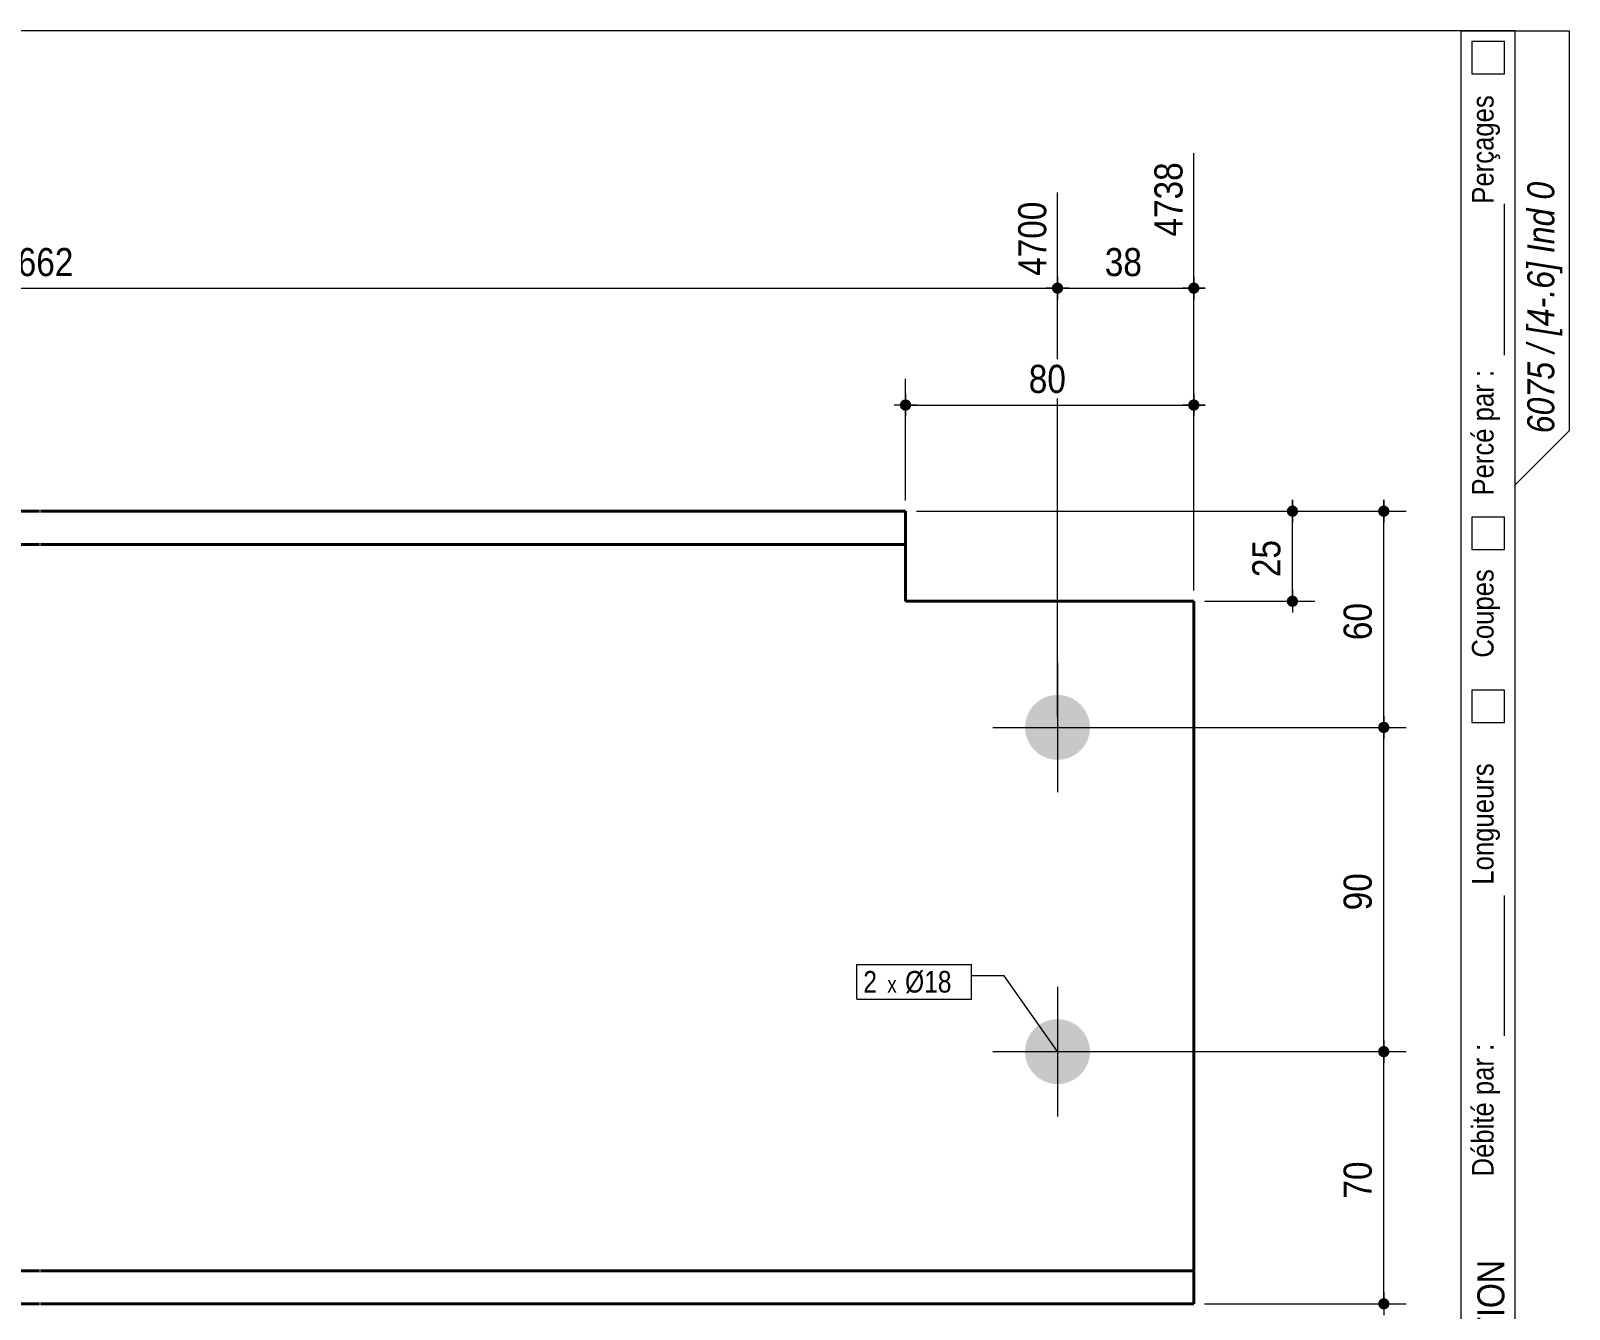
# Model space of a CAD drawing. Header units: millimetres. Extents: x 2 to 287, y 5 to 195.
# Drawn here: x 144.7 to 287, y 76.7 to 195 of the extents above; entities that cross this region are included whole.
import ezdxf

# ---------------------------------------------------------------- set-up
doc = ezdxf.new("R2010")
doc.units = ezdxf.units.MM
for name, color, linetype, lineweight in [('Autre type objet', 1, 'Continuous', 0), ('Boulon', 7, 'Continuous', 0), ('Cotation', 7, 'Continuous', 0), ('Désignation boulon', 3, 'Continuous', 0), ('Feuille dessin', 5, 'Continuous', 0), ('Piece', 2, 'Continuous', 0)]:
    doc.layers.add(name, color=color, linetype=linetype, lineweight=lineweight)
doc.styles.add('ARIAL', font='ARIAL.TTF')
doc.styles.add('ARIAL_ITALIC', font='ARIALI.TTF')
doc.styles.add('COMIC_SANS_MS', font='COMIC.TTF')

# ---------------------------------------------------------------- blocks, each defined once
blk = doc.blocks.new('*A1')
at = {"layer": 'Boulon'}
for points in [[(236.67, 130.62), (236.67, 130.7), (236.68, 130.77), (236.68, 130.84), (236.69, 130.92), (236.7, 130.99), (236.71, 131.06), (236.73, 131.13), (236.74, 131.21), (236.76, 131.28), (236.78, 131.35), (236.8, 131.42), (236.82, 131.49), (236.85, 131.56), (236.87, 131.63), (236.9, 131.7), (236.93, 131.76), (236.96, 131.83), (236.99, 131.9), (237.02, 131.96), (237.06, 132.03), (237.1, 132.09), (237.14, 132.15), (237.18, 132.22), (237.22, 132.28), (237.26, 132.34), (237.31, 132.39), (237.35, 132.45), (237.4, 132.51), (237.45, 132.56), (237.5, 132.62), (237.55, 132.67), (237.6, 132.72), (237.66, 132.77), (237.71, 132.82), (237.77, 132.87), (237.82, 132.91), (237.88, 132.96), (237.94, 133), (238, 133.04), (238.07, 133.08), (238.13, 133.12), (238.19, 133.16), (238.26, 133.19), (238.32, 133.23), (238.39, 133.26), (238.45, 133.29), (238.52, 133.32), (238.59, 133.35), (238.66, 133.37), (238.73, 133.4), (238.8, 133.42), (238.87, 133.44), (238.94, 133.46), (239.01, 133.48), (239.09, 133.49), (239.16, 133.5), (239.23, 133.52), (239.3, 133.53), (239.38, 133.53), (239.45, 133.54), (239.52, 133.55), (239.6, 133.55), (239.67, 133.55), (239.74, 133.55), (239.82, 133.55), (239.89, 133.54), (239.96, 133.53), (240.04, 133.53), (240.11, 133.52), (240.18, 133.5), (240.26, 133.49), (240.33, 133.48), (240.4, 133.46), (240.47, 133.44), (240.54, 133.42), (240.61, 133.4), (240.68, 133.37), (240.75, 133.35), (240.82, 133.32), (240.89, 133.29), (240.95, 133.26), (241.02, 133.23), (241.08, 133.19), (241.15, 133.16), (241.21, 133.12), (241.28, 133.08), (241.34, 133.04), (241.4, 133), (241.46, 132.96), (241.52, 132.91), (241.57, 132.87), (241.63, 132.82), (241.68, 132.77), (241.74, 132.72), (241.79, 132.67), (241.84, 132.62), (241.89, 132.56), (241.94, 132.51), (241.99, 132.45), (242.04, 132.39), (242.08, 132.34), (242.12, 132.28), (242.16, 132.22), (242.2, 132.15), (242.24, 132.09), (242.28, 132.03), (242.32, 131.96), (242.35, 131.9), (242.38, 131.83), (242.41, 131.76), (242.44, 131.7), (242.47, 131.63), (242.49, 131.56), (242.52, 131.49), (242.54, 131.42), (242.56, 131.35), (242.58, 131.28), (242.6, 131.21), (242.61, 131.13), (242.63, 131.06), (242.64, 130.99), (242.65, 130.92), (242.66, 130.84), (242.66, 130.77), (242.67, 130.7), (242.67, 130.62), (242.67, 130.55), (242.67, 130.48), (242.67, 130.4), (242.66, 130.33), (242.66, 130.26), (242.65, 130.18), (242.64, 130.11), (242.63, 130.04), (242.61, 129.96), (242.6, 129.89), (242.58, 129.82), (242.56, 129.75), (242.54, 129.68), (242.52, 129.61), (242.49, 129.54), (242.47, 129.47), (242.44, 129.4), (242.41, 129.33), (242.38, 129.27), (242.35, 129.2), (242.32, 129.13), (242.28, 129.07), (242.24, 129.01), (242.2, 128.94), (242.16, 128.88), (242.12, 128.82), (242.08, 128.76), (242.04, 128.7), (241.99, 128.65), (241.94, 128.59), (241.89, 128.53), (241.84, 128.48), (241.79, 128.43), (241.74, 128.38), (241.68, 128.33), (241.63, 128.28), (241.57, 128.23), (241.52, 128.18), (241.46, 128.14), (241.4, 128.1), (241.34, 128.05), (241.28, 128.01), (241.21, 127.98), (241.15, 127.94), (241.08, 127.9), (241.02, 127.87), (240.95, 127.84), (240.89, 127.81), (240.82, 127.78), (240.75, 127.75), (240.68, 127.72), (240.61, 127.7), (240.54, 127.68), (240.47, 127.66), (240.4, 127.64), (240.33, 127.62), (240.26, 127.61), (240.18, 127.59), (240.11, 127.58), (240.04, 127.57), (239.96, 127.56), (239.89, 127.56), (239.82, 127.55), (239.74, 127.55), (239.67, 127.55), (239.6, 127.55), (239.52, 127.55), (239.45, 127.56), (239.38, 127.56), (239.3, 127.57), (239.23, 127.58), (239.16, 127.59), (239.09, 127.61), (239.01, 127.62), (238.94, 127.64), (238.87, 127.66), (238.8, 127.68), (238.73, 127.7), (238.66, 127.72), (238.59, 127.75), (238.52, 127.78), (238.45, 127.81), (238.39, 127.84), (238.32, 127.87), (238.26, 127.9), (238.19, 127.94), (238.13, 127.98), (238.07, 128.01), (238, 128.05), (237.94, 128.1), (237.88, 128.14), (237.82, 128.18), (237.77, 128.23), (237.71, 128.28), (237.66, 128.33), (237.6, 128.38), (237.55, 128.43), (237.5, 128.48), (237.45, 128.53), (237.4, 128.59), (237.35, 128.65), (237.31, 128.7), (237.26, 128.76), (237.22, 128.82), (237.18, 128.88), (237.14, 128.94), (237.1, 129.01), (237.06, 129.07), (237.02, 129.13), (236.99, 129.2), (236.96, 129.27), (236.93, 129.33), (236.9, 129.4), (236.87, 129.47), (236.85, 129.54), (236.82, 129.61), (236.8, 129.68), (236.78, 129.75), (236.76, 129.82), (236.74, 129.89), (236.73, 129.96), (236.71, 130.04), (236.7, 130.11), (236.69, 130.18), (236.68, 130.26), (236.68, 130.33), (236.67, 130.4), (236.67, 130.48), (236.67, 130.55)], [(236.67, 100.62), (236.67, 100.7), (236.68, 100.77), (236.68, 100.84), (236.69, 100.92), (236.7, 100.99), (236.71, 101.06), (236.73, 101.13), (236.74, 101.21), (236.76, 101.28), (236.78, 101.35), (236.8, 101.42), (236.82, 101.49), (236.85, 101.56), (236.87, 101.63), (236.9, 101.7), (236.93, 101.76), (236.96, 101.83), (236.99, 101.9), (237.02, 101.96), (237.06, 102.03), (237.1, 102.09), (237.14, 102.15), (237.18, 102.22), (237.22, 102.28), (237.26, 102.34), (237.31, 102.39), (237.35, 102.45), (237.4, 102.51), (237.45, 102.56), (237.5, 102.62), (237.55, 102.67), (237.6, 102.72), (237.66, 102.77), (237.71, 102.82), (237.77, 102.87), (237.82, 102.91), (237.88, 102.96), (237.94, 103), (238, 103.04), (238.07, 103.08), (238.13, 103.12), (238.19, 103.16), (238.26, 103.19), (238.32, 103.23), (238.39, 103.26), (238.45, 103.29), (238.52, 103.32), (238.59, 103.35), (238.66, 103.37), (238.73, 103.4), (238.8, 103.42), (238.87, 103.44), (238.94, 103.46), (239.01, 103.48), (239.09, 103.49), (239.16, 103.5), (239.23, 103.52), (239.3, 103.53), (239.38, 103.53), (239.45, 103.54), (239.52, 103.55), (239.6, 103.55), (239.67, 103.55), (239.74, 103.55), (239.82, 103.55), (239.89, 103.54), (239.96, 103.53), (240.04, 103.53), (240.11, 103.52), (240.18, 103.5), (240.26, 103.49), (240.33, 103.48), (240.4, 103.46), (240.47, 103.44), (240.54, 103.42), (240.61, 103.4), (240.68, 103.37), (240.75, 103.35), (240.82, 103.32), (240.89, 103.29), (240.95, 103.26), (241.02, 103.23), (241.08, 103.19), (241.15, 103.16), (241.21, 103.12), (241.28, 103.08), (241.34, 103.04), (241.4, 103), (241.46, 102.96), (241.52, 102.91), (241.57, 102.87), (241.63, 102.82), (241.68, 102.77), (241.74, 102.72), (241.79, 102.67), (241.84, 102.62), (241.89, 102.56), (241.94, 102.51), (241.99, 102.45), (242.04, 102.39), (242.08, 102.34), (242.12, 102.28), (242.16, 102.22), (242.2, 102.15), (242.24, 102.09), (242.28, 102.03), (242.32, 101.96), (242.35, 101.9), (242.38, 101.83), (242.41, 101.76), (242.44, 101.7), (242.47, 101.63), (242.49, 101.56), (242.52, 101.49), (242.54, 101.42), (242.56, 101.35), (242.58, 101.28), (242.6, 101.21), (242.61, 101.13), (242.63, 101.06), (242.64, 100.99), (242.65, 100.92), (242.66, 100.84), (242.66, 100.77), (242.67, 100.7), (242.67, 100.62), (242.67, 100.55), (242.67, 100.48), (242.67, 100.4), (242.66, 100.33), (242.66, 100.26), (242.65, 100.18), (242.64, 100.11), (242.63, 100.04), (242.61, 99.96), (242.6, 99.89), (242.58, 99.82), (242.56, 99.75), (242.54, 99.68), (242.52, 99.61), (242.49, 99.54), (242.47, 99.47), (242.44, 99.4), (242.41, 99.33), (242.38, 99.27), (242.35, 99.2), (242.32, 99.13), (242.28, 99.07), (242.24, 99.01), (242.2, 98.94), (242.16, 98.88), (242.12, 98.82), (242.08, 98.76), (242.04, 98.7), (241.99, 98.65), (241.94, 98.59), (241.89, 98.53), (241.84, 98.48), (241.79, 98.43), (241.74, 98.38), (241.68, 98.33), (241.63, 98.28), (241.57, 98.23), (241.52, 98.18), (241.46, 98.14), (241.4, 98.1), (241.34, 98.05), (241.28, 98.01), (241.21, 97.98), (241.15, 97.94), (241.08, 97.9), (241.02, 97.87), (240.95, 97.84), (240.89, 97.81), (240.82, 97.78), (240.75, 97.75), (240.68, 97.72), (240.61, 97.7), (240.54, 97.68), (240.47, 97.66), (240.4, 97.64), (240.33, 97.62), (240.26, 97.61), (240.18, 97.59), (240.11, 97.58), (240.04, 97.57), (239.96, 97.56), (239.89, 97.56), (239.82, 97.55), (239.74, 97.55), (239.67, 97.55), (239.6, 97.55), (239.52, 97.55), (239.45, 97.56), (239.38, 97.56), (239.3, 97.57), (239.23, 97.58), (239.16, 97.59), (239.09, 97.61), (239.01, 97.62), (238.94, 97.64), (238.87, 97.66), (238.8, 97.68), (238.73, 97.7), (238.66, 97.72), (238.59, 97.75), (238.52, 97.78), (238.45, 97.81), (238.39, 97.84), (238.32, 97.87), (238.26, 97.9), (238.19, 97.94), (238.13, 97.98), (238.07, 98.01), (238, 98.05), (237.94, 98.1), (237.88, 98.14), (237.82, 98.18), (237.77, 98.23), (237.71, 98.28), (237.66, 98.33), (237.6, 98.38), (237.55, 98.43), (237.5, 98.48), (237.45, 98.53), (237.4, 98.59), (237.35, 98.65), (237.31, 98.7), (237.26, 98.76), (237.22, 98.82), (237.18, 98.88), (237.14, 98.94), (237.1, 99.01), (237.06, 99.07), (237.02, 99.13), (236.99, 99.2), (236.96, 99.27), (236.93, 99.33), (236.9, 99.4), (236.87, 99.47), (236.85, 99.54), (236.82, 99.61), (236.8, 99.68), (236.78, 99.75), (236.76, 99.82), (236.74, 99.89), (236.73, 99.96), (236.71, 100.04), (236.7, 100.11), (236.69, 100.18), (236.68, 100.26), (236.68, 100.33), (236.67, 100.4), (236.67, 100.48), (236.67, 100.55)]]:
    blk.add_hatch(color=256, dxfattribs=at).paths.add_polyline_path(points, flags=17)
at = {"layer": 'Boulon', "linetype": 'Continuous', "lineweight": 0}
for p, q in [((239.67, 136.55), (239.67, 124.55)), ((233.67, 130.55), (245.67, 130.55)), ((239.67, 106.55), (239.67, 94.55)), ((233.67, 100.55), (245.67, 100.55))]:
    blk.add_line(p, q, dxfattribs=at)
blk = doc.blocks.new('*A3')
at = {"layer": 'Piece', "color": 2, "linetype": 'Continuous', "lineweight": 40}
for p, q in [((145.507053, 150.549129), (65.507053, 150.549129)), ((225.607053, 150.549129), (145.607053, 150.549129)), ((225.607053, 142.215796), (225.607053, 150.549129)), ((145.507053, 147.482463), (65.507053, 147.482463)), ((225.607053, 147.482463), (145.607053, 147.482463)), ((252.273719, 142.215796), (225.607053, 142.215796)), ((252.273719, 77.215796), (252.273719, 142.215796)), ((145.507053, 80.282462), (38.850578, 80.282462)), ((252.273719, 80.282462), (145.607053, 80.282462)), ((38.850578, 77.215796), (145.507053, 77.215796)), ((145.607053, 77.215796), (252.273719, 77.215796))]:
    blk.add_line(p, q, dxfattribs=at)
blk = doc.blocks.new('*A4')
at = {"layer": 'Feuille dessin', "linetype": 'Continuous', "lineweight": 0}
for p, q in [((282, 195), (5, 195)), ((282, 5), (282, 195))]:
    blk.add_line(p, q, dxfattribs=at)
blk = doc.blocks.new('*A5')
at = {"layer": 'Autre type objet', "linetype": 'Continuous', "lineweight": 0}
for p, q in [((277, 42), (277, 195)), ((277, 195), (287, 195)), ((282, 42), (282, 195)), ((287, 195), (287, 158)), ((278, 194), (278, 191)), ((281, 194), (278, 194)), ((281, 191), (281, 194)), ((278, 191), (281, 191)), ((281, 165), (281, 179)), ((287, 158), (282, 153)), ((278, 150), (278, 147)), ((281, 150), (278, 150)), ((281, 147), (281, 150)), ((278, 147), (281, 147)), ((278, 134), (278, 131)), ((281, 134), (278, 134)), ((281, 131), (281, 134)), ((278, 131), (281, 131)), ((281, 102), (281, 115)), ((277, 42), (282, 42))]:
    blk.add_line(p, q, dxfattribs=at)
at = {"layer": 'Autre type objet', "width": 0.85}
for s, height, style, p in [('Perçages', 2, 'ARIAL', (280, 179)), ('6075 / [4-.6] Ind 0', 2.5, 'ARIAL_ITALIC', (285.619109, 157.760245)), ('Percé par :', 2, 'ARIAL', (280, 152)), ('Coupes', 2, 'ARIAL', (280, 137)), ('Longueurs', 2, 'ARIAL', (280, 116)), ('Débité par :', 2, 'ARIAL', (280, 89)), ('CONTROLE FABRICATION', 2.5, 'ARIAL', (281, 44))]:
    blk.add_text(s, height=height, rotation=90, dxfattribs=dict(at, style=style)).set_placement(p)
blk = doc.blocks.new('*A10')
at = {"layer": 'Cotation'}
for points in [[(261.38, 150.03), (261.35, 150.03), (261.32, 150.03), (261.3, 150.04), (261.27, 150.04), (261.25, 150.05), (261.23, 150.06), (261.2, 150.07), (261.18, 150.08), (261.16, 150.09), (261.13, 150.1), (261.11, 150.12), (261.09, 150.13), (261.07, 150.15), (261.05, 150.16), (261.03, 150.18), (261.02, 150.2), (261, 150.22), (260.98, 150.24), (260.97, 150.26), (260.95, 150.28), (260.94, 150.3), (260.93, 150.33), (260.92, 150.35), (260.91, 150.37), (260.9, 150.4), (260.9, 150.42), (260.89, 150.45), (260.89, 150.47), (260.88, 150.5), (260.88, 150.52), (260.88, 150.55), (260.88, 150.57), (260.88, 150.6), (260.89, 150.63), (260.89, 150.65), (260.9, 150.68), (260.9, 150.7), (260.91, 150.72), (260.92, 150.75), (260.93, 150.77), (260.94, 150.79), (260.95, 150.82), (260.97, 150.84), (260.98, 150.86), (261, 150.88), (261.02, 150.9), (261.03, 150.92), (261.05, 150.93), (261.07, 150.95), (261.09, 150.97), (261.11, 150.98), (261.13, 151), (261.16, 151.01), (261.18, 151.02), (261.2, 151.03), (261.23, 151.04), (261.25, 151.05), (261.27, 151.05), (261.3, 151.06), (261.32, 151.06), (261.35, 151.07), (261.38, 151.07), (261.4, 151.07), (261.43, 151.07), (261.45, 151.07), (261.48, 151.06), (261.5, 151.06), (261.53, 151.05), (261.55, 151.05), (261.58, 151.04), (261.6, 151.03), (261.62, 151.02), (261.65, 151.01), (261.67, 151), (261.69, 150.98), (261.71, 150.97), (261.73, 150.95), (261.75, 150.93), (261.77, 150.92), (261.79, 150.9), (261.8, 150.88), (261.82, 150.86), (261.83, 150.84), (261.85, 150.82), (261.86, 150.79), (261.87, 150.77), (261.88, 150.75), (261.89, 150.72), (261.9, 150.7), (261.91, 150.68), (261.91, 150.65), (261.92, 150.63), (261.92, 150.6), (261.92, 150.57), (261.92, 150.55), (261.92, 150.52), (261.92, 150.5), (261.92, 150.47), (261.91, 150.45), (261.91, 150.42), (261.9, 150.4), (261.89, 150.37), (261.88, 150.35), (261.87, 150.33), (261.86, 150.3), (261.85, 150.28), (261.83, 150.26), (261.82, 150.24), (261.8, 150.22), (261.79, 150.2), (261.77, 150.18), (261.75, 150.16), (261.73, 150.15), (261.71, 150.13), (261.69, 150.12), (261.67, 150.1), (261.65, 150.09), (261.62, 150.08), (261.6, 150.07), (261.58, 150.06), (261.55, 150.05), (261.53, 150.04), (261.5, 150.04), (261.48, 150.03), (261.45, 150.03), (261.43, 150.03), (261.4, 150.03)], [(261.38, 141.7), (261.35, 141.7), (261.32, 141.7), (261.3, 141.71), (261.27, 141.71), (261.25, 141.72), (261.23, 141.73), (261.2, 141.74), (261.18, 141.75), (261.16, 141.76), (261.13, 141.77), (261.11, 141.78), (261.09, 141.8), (261.07, 141.81), (261.05, 141.83), (261.03, 141.85), (261.02, 141.87), (261, 141.89), (260.98, 141.91), (260.97, 141.93), (260.95, 141.95), (260.94, 141.97), (260.93, 141.99), (260.92, 142.02), (260.91, 142.04), (260.9, 142.06), (260.9, 142.09), (260.89, 142.11), (260.89, 142.14), (260.88, 142.16), (260.88, 142.19), (260.88, 142.22), (260.88, 142.24), (260.88, 142.27), (260.89, 142.29), (260.89, 142.32), (260.9, 142.34), (260.9, 142.37), (260.91, 142.39), (260.92, 142.41), (260.93, 142.44), (260.94, 142.46), (260.95, 142.48), (260.97, 142.5), (260.98, 142.53), (261, 142.55), (261.02, 142.57), (261.03, 142.58), (261.05, 142.6), (261.07, 142.62), (261.09, 142.63), (261.11, 142.65), (261.13, 142.66), (261.16, 142.67), (261.18, 142.69), (261.2, 142.7), (261.23, 142.71), (261.25, 142.71), (261.27, 142.72), (261.3, 142.73), (261.32, 142.73), (261.35, 142.73), (261.38, 142.74), (261.4, 142.74), (261.43, 142.74), (261.45, 142.73), (261.48, 142.73), (261.5, 142.73), (261.53, 142.72), (261.55, 142.71), (261.58, 142.71), (261.6, 142.7), (261.62, 142.69), (261.65, 142.67), (261.67, 142.66), (261.69, 142.65), (261.71, 142.63), (261.73, 142.62), (261.75, 142.6), (261.77, 142.58), (261.79, 142.57), (261.8, 142.55), (261.82, 142.53), (261.83, 142.5), (261.85, 142.48), (261.86, 142.46), (261.87, 142.44), (261.88, 142.41), (261.89, 142.39), (261.9, 142.37), (261.91, 142.34), (261.91, 142.32), (261.92, 142.29), (261.92, 142.27), (261.92, 142.24), (261.92, 142.22), (261.92, 142.19), (261.92, 142.16), (261.92, 142.14), (261.91, 142.11), (261.91, 142.09), (261.9, 142.06), (261.89, 142.04), (261.88, 142.02), (261.87, 141.99), (261.86, 141.97), (261.85, 141.95), (261.83, 141.93), (261.82, 141.91), (261.8, 141.89), (261.79, 141.87), (261.77, 141.85), (261.75, 141.83), (261.73, 141.81), (261.71, 141.8), (261.69, 141.78), (261.67, 141.77), (261.65, 141.76), (261.62, 141.75), (261.6, 141.74), (261.58, 141.73), (261.55, 141.72), (261.53, 141.71), (261.5, 141.71), (261.48, 141.7), (261.45, 141.7), (261.43, 141.7), (261.4, 141.7)]]:
    blk.add_hatch(color=256, dxfattribs=at).paths.add_polyline_path(points, flags=17)
at = {"layer": 'Cotation', "linetype": 'Continuous', "lineweight": 0}
for p, q in [((261.4, 151.59), (261.4, 149.51)), ((261.4, 150.55), (261.4, 151.59)), ((226.61, 150.55), (263.48, 150.55)), ((260.36, 150.55), (262.44, 150.55)), ((261.4, 142.22), (261.4, 150.55)), ((261.4, 143.26), (261.4, 141.18)), ((253.27, 142.22), (263.48, 142.22)), ((260.36, 142.22), (262.44, 142.22)), ((261.4, 142.22), (261.4, 141.18))]:
    blk.add_line(p, q, dxfattribs=at)
at = {"layer": 'Cotation'}
for p in [(261.4, 150.55), (261.4, 142.22)]:
    blk.add_point(p, dxfattribs=at)
at = {"layer": 'Cotation', "style": 'ARIAL', "width": 0.85}
blk.add_text('25', height=2.6, rotation=90.0002, dxfattribs=at).set_placement((260.28, 144.45))
blk = doc.blocks.new('*A14')
at = {"layer": 'Cotation'}
for points in [[(269.82, 100.03), (269.79, 100.03), (269.77, 100.03), (269.74, 100.04), (269.72, 100.04), (269.69, 100.05), (269.67, 100.06), (269.65, 100.07), (269.62, 100.08), (269.6, 100.09), (269.58, 100.1), (269.56, 100.12), (269.54, 100.13), (269.52, 100.15), (269.5, 100.16), (269.48, 100.18), (269.46, 100.2), (269.44, 100.22), (269.43, 100.24), (269.41, 100.26), (269.4, 100.28), (269.39, 100.3), (269.38, 100.33), (269.37, 100.35), (269.36, 100.37), (269.35, 100.4), (269.34, 100.42), (269.34, 100.45), (269.33, 100.47), (269.33, 100.5), (269.33, 100.52), (269.33, 100.55), (269.33, 100.57), (269.33, 100.6), (269.33, 100.63), (269.34, 100.65), (269.34, 100.68), (269.35, 100.7), (269.36, 100.72), (269.37, 100.75), (269.38, 100.77), (269.39, 100.79), (269.4, 100.82), (269.41, 100.84), (269.43, 100.86), (269.44, 100.88), (269.46, 100.9), (269.48, 100.92), (269.5, 100.93), (269.52, 100.95), (269.54, 100.97), (269.56, 100.98), (269.58, 101), (269.6, 101.01), (269.62, 101.02), (269.65, 101.03), (269.67, 101.04), (269.69, 101.05), (269.72, 101.05), (269.74, 101.06), (269.77, 101.06), (269.79, 101.07), (269.82, 101.07), (269.85, 101.07), (269.87, 101.07), (269.9, 101.07), (269.92, 101.06), (269.95, 101.06), (269.97, 101.05), (270, 101.05), (270.02, 101.04), (270.04, 101.03), (270.07, 101.02), (270.09, 101.01), (270.11, 101), (270.13, 100.98), (270.16, 100.97), (270.18, 100.95), (270.19, 100.93), (270.21, 100.92), (270.23, 100.9), (270.25, 100.88), (270.26, 100.86), (270.28, 100.84), (270.29, 100.82), (270.3, 100.79), (270.32, 100.77), (270.33, 100.75), (270.34, 100.72), (270.34, 100.7), (270.35, 100.68), (270.36, 100.65), (270.36, 100.63), (270.36, 100.6), (270.37, 100.57), (270.37, 100.55), (270.37, 100.52), (270.36, 100.5), (270.36, 100.47), (270.36, 100.45), (270.35, 100.42), (270.34, 100.4), (270.34, 100.37), (270.33, 100.35), (270.32, 100.33), (270.3, 100.3), (270.29, 100.28), (270.28, 100.26), (270.26, 100.24), (270.25, 100.22), (270.23, 100.2), (270.21, 100.18), (270.19, 100.16), (270.18, 100.15), (270.16, 100.13), (270.13, 100.12), (270.11, 100.1), (270.09, 100.09), (270.07, 100.08), (270.04, 100.07), (270.02, 100.06), (270, 100.05), (269.97, 100.04), (269.95, 100.04), (269.92, 100.03), (269.9, 100.03), (269.87, 100.03), (269.85, 100.03)], [(269.82, 76.7), (269.79, 76.7), (269.77, 76.7), (269.74, 76.71), (269.72, 76.71), (269.69, 76.72), (269.67, 76.73), (269.65, 76.74), (269.62, 76.75), (269.6, 76.76), (269.58, 76.77), (269.56, 76.78), (269.54, 76.8), (269.52, 76.81), (269.5, 76.83), (269.48, 76.85), (269.46, 76.87), (269.44, 76.89), (269.43, 76.91), (269.41, 76.93), (269.4, 76.95), (269.39, 76.97), (269.38, 76.99), (269.37, 77.02), (269.36, 77.04), (269.35, 77.06), (269.34, 77.09), (269.34, 77.11), (269.33, 77.14), (269.33, 77.16), (269.33, 77.19), (269.33, 77.22), (269.33, 77.24), (269.33, 77.27), (269.33, 77.29), (269.34, 77.32), (269.34, 77.34), (269.35, 77.37), (269.36, 77.39), (269.37, 77.41), (269.38, 77.44), (269.39, 77.46), (269.4, 77.48), (269.41, 77.5), (269.43, 77.53), (269.44, 77.55), (269.46, 77.57), (269.48, 77.58), (269.5, 77.6), (269.52, 77.62), (269.54, 77.63), (269.56, 77.65), (269.58, 77.66), (269.6, 77.67), (269.62, 77.69), (269.65, 77.7), (269.67, 77.71), (269.69, 77.71), (269.72, 77.72), (269.74, 77.73), (269.77, 77.73), (269.79, 77.73), (269.82, 77.74), (269.85, 77.74), (269.87, 77.74), (269.9, 77.73), (269.92, 77.73), (269.95, 77.73), (269.97, 77.72), (270, 77.71), (270.02, 77.71), (270.04, 77.7), (270.07, 77.69), (270.09, 77.67), (270.11, 77.66), (270.13, 77.65), (270.16, 77.63), (270.18, 77.62), (270.19, 77.6), (270.21, 77.58), (270.23, 77.57), (270.25, 77.55), (270.26, 77.53), (270.28, 77.5), (270.29, 77.48), (270.3, 77.46), (270.32, 77.44), (270.33, 77.41), (270.34, 77.39), (270.34, 77.37), (270.35, 77.34), (270.36, 77.32), (270.36, 77.29), (270.36, 77.27), (270.37, 77.24), (270.37, 77.22), (270.37, 77.19), (270.36, 77.16), (270.36, 77.14), (270.36, 77.11), (270.35, 77.09), (270.34, 77.06), (270.34, 77.04), (270.33, 77.02), (270.32, 76.99), (270.3, 76.97), (270.29, 76.95), (270.28, 76.93), (270.26, 76.91), (270.25, 76.89), (270.23, 76.87), (270.21, 76.85), (270.19, 76.83), (270.18, 76.81), (270.16, 76.8), (270.13, 76.78), (270.11, 76.77), (270.09, 76.76), (270.07, 76.75), (270.04, 76.74), (270.02, 76.73), (270, 76.72), (269.97, 76.71), (269.95, 76.71), (269.92, 76.7), (269.9, 76.7), (269.87, 76.7), (269.85, 76.7)]]:
    blk.add_hatch(color=256, dxfattribs=at).paths.add_polyline_path(points, flags=17)
at = {"layer": 'Cotation', "linetype": 'Continuous', "lineweight": 0}
for p, q in [((269.85, 101.59), (269.85, 99.51)), ((269.85, 100.55), (269.85, 101.59)), ((240.67, 100.55), (271.93, 100.55)), ((268.81, 100.55), (270.89, 100.55)), ((269.85, 77.22), (269.85, 100.55)), ((253.27, 77.22), (271.93, 77.22)), ((268.81, 77.22), (270.89, 77.22)), ((269.85, 78.26), (269.85, 76.18)), ((269.85, 77.22), (269.85, 76.18))]:
    blk.add_line(p, q, dxfattribs=at)
at = {"layer": 'Cotation'}
for p in [(269.85, 100.55), (269.85, 77.22)]:
    blk.add_point(p, dxfattribs=at)
at = {"layer": 'Cotation', "style": 'ARIAL', "width": 0.85}
blk.add_text('70', height=2.6, rotation=90.0002, dxfattribs=at).set_placement((268.73, 86.95))
blk = doc.blocks.new('*A15')
at = {"layer": 'Cotation'}
for points in [[(269.82, 130.03), (269.79, 130.03), (269.77, 130.03), (269.74, 130.04), (269.72, 130.04), (269.69, 130.05), (269.67, 130.06), (269.65, 130.07), (269.62, 130.08), (269.6, 130.09), (269.58, 130.1), (269.56, 130.12), (269.54, 130.13), (269.52, 130.15), (269.5, 130.16), (269.48, 130.18), (269.46, 130.2), (269.44, 130.22), (269.43, 130.24), (269.41, 130.26), (269.4, 130.28), (269.39, 130.3), (269.38, 130.33), (269.37, 130.35), (269.36, 130.37), (269.35, 130.4), (269.34, 130.42), (269.34, 130.45), (269.33, 130.47), (269.33, 130.5), (269.33, 130.52), (269.33, 130.55), (269.33, 130.57), (269.33, 130.6), (269.33, 130.63), (269.34, 130.65), (269.34, 130.68), (269.35, 130.7), (269.36, 130.72), (269.37, 130.75), (269.38, 130.77), (269.39, 130.79), (269.4, 130.82), (269.41, 130.84), (269.43, 130.86), (269.44, 130.88), (269.46, 130.9), (269.48, 130.92), (269.5, 130.93), (269.52, 130.95), (269.54, 130.97), (269.56, 130.98), (269.58, 131), (269.6, 131.01), (269.62, 131.02), (269.65, 131.03), (269.67, 131.04), (269.69, 131.05), (269.72, 131.05), (269.74, 131.06), (269.77, 131.06), (269.79, 131.07), (269.82, 131.07), (269.85, 131.07), (269.87, 131.07), (269.9, 131.07), (269.92, 131.06), (269.95, 131.06), (269.97, 131.05), (270, 131.05), (270.02, 131.04), (270.04, 131.03), (270.07, 131.02), (270.09, 131.01), (270.11, 131), (270.13, 130.98), (270.16, 130.97), (270.18, 130.95), (270.19, 130.93), (270.21, 130.92), (270.23, 130.9), (270.25, 130.88), (270.26, 130.86), (270.28, 130.84), (270.29, 130.82), (270.3, 130.79), (270.32, 130.77), (270.33, 130.75), (270.34, 130.72), (270.34, 130.7), (270.35, 130.68), (270.36, 130.65), (270.36, 130.63), (270.36, 130.6), (270.37, 130.57), (270.37, 130.55), (270.37, 130.52), (270.36, 130.5), (270.36, 130.47), (270.36, 130.45), (270.35, 130.42), (270.34, 130.4), (270.34, 130.37), (270.33, 130.35), (270.32, 130.33), (270.3, 130.3), (270.29, 130.28), (270.28, 130.26), (270.26, 130.24), (270.25, 130.22), (270.23, 130.2), (270.21, 130.18), (270.19, 130.16), (270.18, 130.15), (270.16, 130.13), (270.13, 130.12), (270.11, 130.1), (270.09, 130.09), (270.07, 130.08), (270.04, 130.07), (270.02, 130.06), (270, 130.05), (269.97, 130.04), (269.95, 130.04), (269.92, 130.03), (269.9, 130.03), (269.87, 130.03), (269.85, 130.03)], [(269.82, 100.03), (269.79, 100.03), (269.77, 100.03), (269.74, 100.04), (269.72, 100.04), (269.69, 100.05), (269.67, 100.06), (269.65, 100.07), (269.62, 100.08), (269.6, 100.09), (269.58, 100.1), (269.56, 100.12), (269.54, 100.13), (269.52, 100.15), (269.5, 100.16), (269.48, 100.18), (269.46, 100.2), (269.44, 100.22), (269.43, 100.24), (269.41, 100.26), (269.4, 100.28), (269.39, 100.3), (269.38, 100.33), (269.37, 100.35), (269.36, 100.37), (269.35, 100.4), (269.34, 100.42), (269.34, 100.45), (269.33, 100.47), (269.33, 100.5), (269.33, 100.52), (269.33, 100.55), (269.33, 100.57), (269.33, 100.6), (269.33, 100.63), (269.34, 100.65), (269.34, 100.68), (269.35, 100.7), (269.36, 100.72), (269.37, 100.75), (269.38, 100.77), (269.39, 100.79), (269.4, 100.82), (269.41, 100.84), (269.43, 100.86), (269.44, 100.88), (269.46, 100.9), (269.48, 100.92), (269.5, 100.93), (269.52, 100.95), (269.54, 100.97), (269.56, 100.98), (269.58, 101), (269.6, 101.01), (269.62, 101.02), (269.65, 101.03), (269.67, 101.04), (269.69, 101.05), (269.72, 101.05), (269.74, 101.06), (269.77, 101.06), (269.79, 101.07), (269.82, 101.07), (269.85, 101.07), (269.87, 101.07), (269.9, 101.07), (269.92, 101.06), (269.95, 101.06), (269.97, 101.05), (270, 101.05), (270.02, 101.04), (270.04, 101.03), (270.07, 101.02), (270.09, 101.01), (270.11, 101), (270.13, 100.98), (270.16, 100.97), (270.18, 100.95), (270.19, 100.93), (270.21, 100.92), (270.23, 100.9), (270.25, 100.88), (270.26, 100.86), (270.28, 100.84), (270.29, 100.82), (270.3, 100.79), (270.32, 100.77), (270.33, 100.75), (270.34, 100.72), (270.34, 100.7), (270.35, 100.68), (270.36, 100.65), (270.36, 100.63), (270.36, 100.6), (270.37, 100.57), (270.37, 100.55), (270.37, 100.52), (270.36, 100.5), (270.36, 100.47), (270.36, 100.45), (270.35, 100.42), (270.34, 100.4), (270.34, 100.37), (270.33, 100.35), (270.32, 100.33), (270.3, 100.3), (270.29, 100.28), (270.28, 100.26), (270.26, 100.24), (270.25, 100.22), (270.23, 100.2), (270.21, 100.18), (270.19, 100.16), (270.18, 100.15), (270.16, 100.13), (270.13, 100.12), (270.11, 100.1), (270.09, 100.09), (270.07, 100.08), (270.04, 100.07), (270.02, 100.06), (270, 100.05), (269.97, 100.04), (269.95, 100.04), (269.92, 100.03), (269.9, 100.03), (269.87, 100.03), (269.85, 100.03)]]:
    blk.add_hatch(color=256, dxfattribs=at).paths.add_polyline_path(points, flags=17)
at = {"layer": 'Cotation', "linetype": 'Continuous', "lineweight": 0}
for p, q in [((269.85, 131.59), (269.85, 129.51)), ((269.85, 130.55), (269.85, 131.59)), ((240.67, 130.55), (271.93, 130.55)), ((268.81, 130.55), (270.89, 130.55)), ((269.85, 100.55), (269.85, 130.55)), ((269.85, 101.59), (269.85, 99.51)), ((240.67, 100.55), (271.93, 100.55)), ((268.81, 100.55), (270.89, 100.55)), ((269.85, 100.55), (269.85, 99.51))]:
    blk.add_line(p, q, dxfattribs=at)
at = {"layer": 'Cotation'}
for p in [(269.85, 130.55), (269.85, 100.55)]:
    blk.add_point(p, dxfattribs=at)
at = {"layer": 'Cotation', "style": 'ARIAL', "width": 0.85}
blk.add_text('90', height=2.6, rotation=90.0002, dxfattribs=at).set_placement((268.73, 113.62))
blk = doc.blocks.new('*A16')
at = {"layer": 'Cotation'}
for points in [[(269.82, 150.03), (269.79, 150.03), (269.77, 150.03), (269.74, 150.04), (269.72, 150.04), (269.69, 150.05), (269.67, 150.06), (269.65, 150.07), (269.62, 150.08), (269.6, 150.09), (269.58, 150.1), (269.56, 150.12), (269.54, 150.13), (269.52, 150.15), (269.5, 150.16), (269.48, 150.18), (269.46, 150.2), (269.44, 150.22), (269.43, 150.24), (269.41, 150.26), (269.4, 150.28), (269.39, 150.3), (269.38, 150.33), (269.37, 150.35), (269.36, 150.37), (269.35, 150.4), (269.34, 150.42), (269.34, 150.45), (269.33, 150.47), (269.33, 150.5), (269.33, 150.52), (269.33, 150.55), (269.33, 150.57), (269.33, 150.6), (269.33, 150.63), (269.34, 150.65), (269.34, 150.68), (269.35, 150.7), (269.36, 150.72), (269.37, 150.75), (269.38, 150.77), (269.39, 150.79), (269.4, 150.82), (269.41, 150.84), (269.43, 150.86), (269.44, 150.88), (269.46, 150.9), (269.48, 150.92), (269.5, 150.93), (269.52, 150.95), (269.54, 150.97), (269.56, 150.98), (269.58, 151), (269.6, 151.01), (269.62, 151.02), (269.65, 151.03), (269.67, 151.04), (269.69, 151.05), (269.72, 151.05), (269.74, 151.06), (269.77, 151.06), (269.79, 151.07), (269.82, 151.07), (269.85, 151.07), (269.87, 151.07), (269.9, 151.07), (269.92, 151.06), (269.95, 151.06), (269.97, 151.05), (270, 151.05), (270.02, 151.04), (270.04, 151.03), (270.07, 151.02), (270.09, 151.01), (270.11, 151), (270.13, 150.98), (270.16, 150.97), (270.18, 150.95), (270.19, 150.93), (270.21, 150.92), (270.23, 150.9), (270.25, 150.88), (270.26, 150.86), (270.28, 150.84), (270.29, 150.82), (270.3, 150.79), (270.32, 150.77), (270.33, 150.75), (270.34, 150.72), (270.34, 150.7), (270.35, 150.68), (270.36, 150.65), (270.36, 150.63), (270.36, 150.6), (270.37, 150.57), (270.37, 150.55), (270.37, 150.52), (270.36, 150.5), (270.36, 150.47), (270.36, 150.45), (270.35, 150.42), (270.34, 150.4), (270.34, 150.37), (270.33, 150.35), (270.32, 150.33), (270.3, 150.3), (270.29, 150.28), (270.28, 150.26), (270.26, 150.24), (270.25, 150.22), (270.23, 150.2), (270.21, 150.18), (270.19, 150.16), (270.18, 150.15), (270.16, 150.13), (270.13, 150.12), (270.11, 150.1), (270.09, 150.09), (270.07, 150.08), (270.04, 150.07), (270.02, 150.06), (270, 150.05), (269.97, 150.04), (269.95, 150.04), (269.92, 150.03), (269.9, 150.03), (269.87, 150.03), (269.85, 150.03)], [(269.82, 130.03), (269.79, 130.03), (269.77, 130.03), (269.74, 130.04), (269.72, 130.04), (269.69, 130.05), (269.67, 130.06), (269.65, 130.07), (269.62, 130.08), (269.6, 130.09), (269.58, 130.1), (269.56, 130.12), (269.54, 130.13), (269.52, 130.15), (269.5, 130.16), (269.48, 130.18), (269.46, 130.2), (269.44, 130.22), (269.43, 130.24), (269.41, 130.26), (269.4, 130.28), (269.39, 130.3), (269.38, 130.33), (269.37, 130.35), (269.36, 130.37), (269.35, 130.4), (269.34, 130.42), (269.34, 130.45), (269.33, 130.47), (269.33, 130.5), (269.33, 130.52), (269.33, 130.55), (269.33, 130.57), (269.33, 130.6), (269.33, 130.63), (269.34, 130.65), (269.34, 130.68), (269.35, 130.7), (269.36, 130.72), (269.37, 130.75), (269.38, 130.77), (269.39, 130.79), (269.4, 130.82), (269.41, 130.84), (269.43, 130.86), (269.44, 130.88), (269.46, 130.9), (269.48, 130.92), (269.5, 130.93), (269.52, 130.95), (269.54, 130.97), (269.56, 130.98), (269.58, 131), (269.6, 131.01), (269.62, 131.02), (269.65, 131.03), (269.67, 131.04), (269.69, 131.05), (269.72, 131.05), (269.74, 131.06), (269.77, 131.06), (269.79, 131.07), (269.82, 131.07), (269.85, 131.07), (269.87, 131.07), (269.9, 131.07), (269.92, 131.06), (269.95, 131.06), (269.97, 131.05), (270, 131.05), (270.02, 131.04), (270.04, 131.03), (270.07, 131.02), (270.09, 131.01), (270.11, 131), (270.13, 130.98), (270.16, 130.97), (270.18, 130.95), (270.19, 130.93), (270.21, 130.92), (270.23, 130.9), (270.25, 130.88), (270.26, 130.86), (270.28, 130.84), (270.29, 130.82), (270.3, 130.79), (270.32, 130.77), (270.33, 130.75), (270.34, 130.72), (270.34, 130.7), (270.35, 130.68), (270.36, 130.65), (270.36, 130.63), (270.36, 130.6), (270.37, 130.57), (270.37, 130.55), (270.37, 130.52), (270.36, 130.5), (270.36, 130.47), (270.36, 130.45), (270.35, 130.42), (270.34, 130.4), (270.34, 130.37), (270.33, 130.35), (270.32, 130.33), (270.3, 130.3), (270.29, 130.28), (270.28, 130.26), (270.26, 130.24), (270.25, 130.22), (270.23, 130.2), (270.21, 130.18), (270.19, 130.16), (270.18, 130.15), (270.16, 130.13), (270.13, 130.12), (270.11, 130.1), (270.09, 130.09), (270.07, 130.08), (270.04, 130.07), (270.02, 130.06), (270, 130.05), (269.97, 130.04), (269.95, 130.04), (269.92, 130.03), (269.9, 130.03), (269.87, 130.03), (269.85, 130.03)]]:
    blk.add_hatch(color=256, dxfattribs=at).paths.add_polyline_path(points, flags=17)
at = {"layer": 'Cotation', "linetype": 'Continuous', "lineweight": 0}
for p, q in [((269.85, 151.59), (269.85, 149.51)), ((269.85, 150.55), (269.85, 151.59)), ((226.61, 150.55), (271.93, 150.55)), ((268.81, 150.55), (270.89, 150.55)), ((269.85, 130.55), (269.85, 150.55)), ((269.85, 131.59), (269.85, 129.51)), ((240.67, 130.55), (271.93, 130.55)), ((268.81, 130.55), (270.89, 130.55)), ((269.85, 130.55), (269.85, 129.51))]:
    blk.add_line(p, q, dxfattribs=at)
at = {"layer": 'Cotation'}
for p in [(269.85, 150.55), (269.85, 130.55)]:
    blk.add_point(p, dxfattribs=at)
at = {"layer": 'Cotation', "style": 'ARIAL', "width": 0.85}
blk.add_text('60', height=2.6, rotation=90.0002, dxfattribs=at).set_placement((268.73, 138.62))
blk = doc.blocks.new('*A19')
at = {"layer": 'Cotation'}
for points in [[(225.58, 159.85), (225.56, 159.85), (225.53, 159.86), (225.51, 159.86), (225.48, 159.87), (225.46, 159.87), (225.43, 159.88), (225.41, 159.89), (225.38, 159.9), (225.36, 159.91), (225.34, 159.93), (225.32, 159.94), (225.3, 159.95), (225.28, 159.97), (225.26, 159.99), (225.24, 160), (225.22, 160.02), (225.21, 160.04), (225.19, 160.06), (225.17, 160.08), (225.16, 160.11), (225.15, 160.13), (225.14, 160.15), (225.13, 160.17), (225.12, 160.2), (225.11, 160.22), (225.1, 160.25), (225.1, 160.27), (225.09, 160.3), (225.09, 160.32), (225.09, 160.35), (225.09, 160.37), (225.09, 160.4), (225.09, 160.42), (225.09, 160.45), (225.1, 160.47), (225.1, 160.5), (225.11, 160.52), (225.12, 160.55), (225.13, 160.57), (225.14, 160.59), (225.15, 160.62), (225.16, 160.64), (225.17, 160.66), (225.19, 160.68), (225.21, 160.7), (225.22, 160.72), (225.24, 160.74), (225.26, 160.76), (225.28, 160.77), (225.3, 160.79), (225.32, 160.8), (225.34, 160.82), (225.36, 160.83), (225.38, 160.84), (225.41, 160.85), (225.43, 160.86), (225.46, 160.87), (225.48, 160.88), (225.51, 160.88), (225.53, 160.89), (225.56, 160.89), (225.58, 160.89), (225.61, 160.89), (225.63, 160.89), (225.66, 160.89), (225.68, 160.89), (225.71, 160.88), (225.73, 160.88), (225.76, 160.87), (225.78, 160.86), (225.81, 160.85), (225.83, 160.84), (225.85, 160.83), (225.87, 160.82), (225.9, 160.8), (225.92, 160.79), (225.94, 160.77), (225.96, 160.76), (225.97, 160.74), (225.99, 160.72), (226.01, 160.7), (226.02, 160.68), (226.04, 160.66), (226.05, 160.64), (226.07, 160.62), (226.08, 160.59), (226.09, 160.57), (226.1, 160.55), (226.1, 160.52), (226.11, 160.5), (226.12, 160.47), (226.12, 160.45), (226.12, 160.42), (226.13, 160.4), (226.13, 160.37), (226.13, 160.35), (226.12, 160.32), (226.12, 160.3), (226.12, 160.27), (226.11, 160.25), (226.1, 160.22), (226.1, 160.2), (226.09, 160.17), (226.08, 160.15), (226.07, 160.13), (226.05, 160.11), (226.04, 160.08), (226.02, 160.06), (226.01, 160.04), (225.99, 160.02), (225.97, 160), (225.96, 159.99), (225.94, 159.97), (225.92, 159.95), (225.9, 159.94), (225.87, 159.93), (225.85, 159.91), (225.83, 159.9), (225.81, 159.89), (225.78, 159.88), (225.76, 159.87), (225.73, 159.87), (225.71, 159.86), (225.68, 159.86), (225.66, 159.85), (225.63, 159.85), (225.61, 159.85)], [(252.25, 159.85), (252.22, 159.85), (252.2, 159.86), (252.17, 159.86), (252.15, 159.87), (252.12, 159.87), (252.1, 159.88), (252.07, 159.89), (252.05, 159.9), (252.03, 159.91), (252.01, 159.93), (251.98, 159.94), (251.96, 159.95), (251.94, 159.97), (251.92, 159.99), (251.91, 160), (251.89, 160.02), (251.87, 160.04), (251.86, 160.06), (251.84, 160.08), (251.83, 160.11), (251.82, 160.13), (251.8, 160.15), (251.79, 160.17), (251.78, 160.2), (251.78, 160.22), (251.77, 160.25), (251.76, 160.27), (251.76, 160.3), (251.76, 160.32), (251.75, 160.35), (251.75, 160.37), (251.75, 160.4), (251.76, 160.42), (251.76, 160.45), (251.76, 160.47), (251.77, 160.5), (251.78, 160.52), (251.78, 160.55), (251.79, 160.57), (251.8, 160.59), (251.82, 160.62), (251.83, 160.64), (251.84, 160.66), (251.86, 160.68), (251.87, 160.7), (251.89, 160.72), (251.91, 160.74), (251.92, 160.76), (251.94, 160.77), (251.96, 160.79), (251.98, 160.8), (252.01, 160.82), (252.03, 160.83), (252.05, 160.84), (252.07, 160.85), (252.1, 160.86), (252.12, 160.87), (252.15, 160.88), (252.17, 160.88), (252.2, 160.89), (252.22, 160.89), (252.25, 160.89), (252.27, 160.89), (252.3, 160.89), (252.32, 160.89), (252.35, 160.89), (252.38, 160.88), (252.4, 160.88), (252.42, 160.87), (252.45, 160.86), (252.47, 160.85), (252.5, 160.84), (252.52, 160.83), (252.54, 160.82), (252.56, 160.8), (252.58, 160.79), (252.6, 160.77), (252.62, 160.76), (252.64, 160.74), (252.66, 160.72), (252.68, 160.7), (252.69, 160.68), (252.71, 160.66), (252.72, 160.64), (252.73, 160.62), (252.74, 160.59), (252.75, 160.57), (252.76, 160.55), (252.77, 160.52), (252.78, 160.5), (252.78, 160.47), (252.79, 160.45), (252.79, 160.42), (252.79, 160.4), (252.79, 160.37), (252.79, 160.35), (252.79, 160.32), (252.79, 160.3), (252.78, 160.27), (252.78, 160.25), (252.77, 160.22), (252.76, 160.2), (252.75, 160.17), (252.74, 160.15), (252.73, 160.13), (252.72, 160.11), (252.71, 160.08), (252.69, 160.06), (252.68, 160.04), (252.66, 160.02), (252.64, 160), (252.62, 159.99), (252.6, 159.97), (252.58, 159.95), (252.56, 159.94), (252.54, 159.93), (252.52, 159.91), (252.5, 159.9), (252.47, 159.89), (252.45, 159.88), (252.42, 159.87), (252.4, 159.87), (252.38, 159.86), (252.35, 159.86), (252.32, 159.85), (252.3, 159.85), (252.27, 159.85)]]:
    blk.add_hatch(color=256, dxfattribs=at).paths.add_polyline_path(points, flags=17)
at = {"layer": 'Cotation', "linetype": 'Continuous', "lineweight": 0}
for p, q in [((225.61, 151.55), (225.61, 162.79)), ((252.27, 143.22), (252.27, 162.79)), ((225.61, 161.41), (225.61, 159.33)), ((252.27, 161.41), (252.27, 159.33)), ((226.65, 160.37), (224.57, 160.37)), ((225.61, 160.37), (224.57, 160.37)), ((225.61, 160.37), (252.27, 160.37)), ((253.31, 160.37), (251.23, 160.37)), ((252.27, 160.37), (253.31, 160.37))]:
    blk.add_line(p, q, dxfattribs=at)
at = {"layer": 'Cotation'}
for p in [(225.61, 160.37), (252.27, 160.37)]:
    blk.add_point(p, dxfattribs=at)
at = {"layer": 'Cotation', "style": 'ARIAL', "width": 0.85}
blk.add_text('80', height=2.6, dxfattribs=at).set_placement((237.01, 161.49))
blk = doc.blocks.new('*A21')
at = {"layer": 'Cotation'}
blk.add_hatch(color=256, dxfattribs=at).paths.add_polyline_path([(239.64, 170.67), (239.62, 170.67), (239.59, 170.67), (239.57, 170.67), (239.54, 170.68), (239.52, 170.69), (239.5, 170.7), (239.47, 170.7), (239.45, 170.71), (239.43, 170.73), (239.4, 170.74), (239.38, 170.75), (239.36, 170.77), (239.34, 170.78), (239.32, 170.8), (239.3, 170.82), (239.29, 170.84), (239.27, 170.86), (239.25, 170.88), (239.24, 170.9), (239.22, 170.92), (239.21, 170.94), (239.2, 170.96), (239.19, 170.99), (239.18, 171.01), (239.17, 171.03), (239.17, 171.06), (239.16, 171.08), (239.16, 171.11), (239.15, 171.13), (239.15, 171.16), (239.15, 171.18), (239.15, 171.21), (239.15, 171.24), (239.16, 171.26), (239.16, 171.29), (239.17, 171.31), (239.17, 171.34), (239.18, 171.36), (239.19, 171.38), (239.2, 171.41), (239.21, 171.43), (239.22, 171.45), (239.24, 171.47), (239.25, 171.49), (239.27, 171.51), (239.29, 171.53), (239.3, 171.55), (239.32, 171.57), (239.34, 171.59), (239.36, 171.6), (239.38, 171.62), (239.4, 171.63), (239.43, 171.64), (239.45, 171.65), (239.47, 171.67), (239.5, 171.67), (239.52, 171.68), (239.54, 171.69), (239.57, 171.69), (239.59, 171.7), (239.62, 171.7), (239.64, 171.7), (239.67, 171.7), (239.7, 171.7), (239.72, 171.7), (239.75, 171.7), (239.77, 171.69), (239.8, 171.69), (239.82, 171.68), (239.85, 171.67), (239.87, 171.67), (239.89, 171.65), (239.92, 171.64), (239.94, 171.63), (239.96, 171.62), (239.98, 171.6), (240, 171.59), (240.02, 171.57), (240.04, 171.55), (240.06, 171.53), (240.07, 171.51), (240.09, 171.49), (240.1, 171.47), (240.12, 171.45), (240.13, 171.43), (240.14, 171.41), (240.15, 171.38), (240.16, 171.36), (240.17, 171.34), (240.17, 171.31), (240.18, 171.29), (240.18, 171.26), (240.19, 171.24), (240.19, 171.21), (240.19, 171.18), (240.19, 171.16), (240.19, 171.13), (240.18, 171.11), (240.18, 171.08), (240.17, 171.06), (240.17, 171.03), (240.16, 171.01), (240.15, 170.99), (240.14, 170.96), (240.13, 170.94), (240.12, 170.92), (240.1, 170.9), (240.09, 170.88), (240.07, 170.86), (240.06, 170.84), (240.04, 170.82), (240.02, 170.8), (240, 170.78), (239.98, 170.77), (239.96, 170.75), (239.94, 170.74), (239.92, 170.73), (239.89, 170.71), (239.87, 170.7), (239.85, 170.7), (239.82, 170.69), (239.8, 170.68), (239.77, 170.67), (239.75, 170.67), (239.72, 170.67), (239.7, 170.67), (239.67, 170.66)], flags=17)
at = {"layer": 'Cotation', "linetype": 'Continuous', "lineweight": 0}
for p, q in [((239.67, 164.61), (239.67, 180.04)), ((239.67, 172.22), (239.67, 170.14)), ((51.57, 171.18), (239.67, 171.18)), ((240.71, 171.18), (238.63, 171.18)), ((239.67, 171.18), (240.71, 171.18)), ((239.67, 131.55), (239.67, 160.97))]:
    blk.add_line(p, q, dxfattribs=at)
at = {"layer": 'Cotation'}
blk.add_point((239.67, 171.18), dxfattribs=at)
at = {"layer": 'Cotation', "style": 'ARIAL', "width": 0.85}
blk.add_text('4700', height=2.6, rotation=90.0002, dxfattribs=at).set_placement((238.63, 172.32))
blk.add_text('4662', height=2.6, dxfattribs=at).set_placement((141.77, 172.3))
blk = doc.blocks.new('*A22')
at = {"layer": 'Cotation'}
for points in [[(239.64, 170.67), (239.62, 170.67), (239.59, 170.67), (239.57, 170.67), (239.54, 170.68), (239.52, 170.69), (239.5, 170.7), (239.47, 170.7), (239.45, 170.71), (239.43, 170.73), (239.4, 170.74), (239.38, 170.75), (239.36, 170.77), (239.34, 170.78), (239.32, 170.8), (239.3, 170.82), (239.29, 170.84), (239.27, 170.86), (239.25, 170.88), (239.24, 170.9), (239.22, 170.92), (239.21, 170.94), (239.2, 170.96), (239.19, 170.99), (239.18, 171.01), (239.17, 171.03), (239.17, 171.06), (239.16, 171.08), (239.16, 171.11), (239.15, 171.13), (239.15, 171.16), (239.15, 171.18), (239.15, 171.21), (239.15, 171.24), (239.16, 171.26), (239.16, 171.29), (239.17, 171.31), (239.17, 171.34), (239.18, 171.36), (239.19, 171.38), (239.2, 171.41), (239.21, 171.43), (239.22, 171.45), (239.24, 171.47), (239.25, 171.49), (239.27, 171.51), (239.29, 171.53), (239.3, 171.55), (239.32, 171.57), (239.34, 171.59), (239.36, 171.6), (239.38, 171.62), (239.4, 171.63), (239.43, 171.64), (239.45, 171.65), (239.47, 171.67), (239.5, 171.67), (239.52, 171.68), (239.54, 171.69), (239.57, 171.69), (239.59, 171.7), (239.62, 171.7), (239.64, 171.7), (239.67, 171.7), (239.7, 171.7), (239.72, 171.7), (239.75, 171.7), (239.77, 171.69), (239.8, 171.69), (239.82, 171.68), (239.85, 171.67), (239.87, 171.67), (239.89, 171.65), (239.92, 171.64), (239.94, 171.63), (239.96, 171.62), (239.98, 171.6), (240, 171.59), (240.02, 171.57), (240.04, 171.55), (240.06, 171.53), (240.07, 171.51), (240.09, 171.49), (240.1, 171.47), (240.12, 171.45), (240.13, 171.43), (240.14, 171.41), (240.15, 171.38), (240.16, 171.36), (240.17, 171.34), (240.17, 171.31), (240.18, 171.29), (240.18, 171.26), (240.19, 171.24), (240.19, 171.21), (240.19, 171.18), (240.19, 171.16), (240.19, 171.13), (240.18, 171.11), (240.18, 171.08), (240.17, 171.06), (240.17, 171.03), (240.16, 171.01), (240.15, 170.99), (240.14, 170.96), (240.13, 170.94), (240.12, 170.92), (240.1, 170.9), (240.09, 170.88), (240.07, 170.86), (240.06, 170.84), (240.04, 170.82), (240.02, 170.8), (240, 170.78), (239.98, 170.77), (239.96, 170.75), (239.94, 170.74), (239.92, 170.73), (239.89, 170.71), (239.87, 170.7), (239.85, 170.7), (239.82, 170.69), (239.8, 170.68), (239.77, 170.67), (239.75, 170.67), (239.72, 170.67), (239.7, 170.67), (239.67, 170.66)], [(252.25, 170.67), (252.22, 170.67), (252.2, 170.67), (252.17, 170.67), (252.15, 170.68), (252.12, 170.69), (252.1, 170.7), (252.07, 170.7), (252.05, 170.71), (252.03, 170.73), (252.01, 170.74), (251.98, 170.75), (251.96, 170.77), (251.94, 170.78), (251.92, 170.8), (251.91, 170.82), (251.89, 170.84), (251.87, 170.86), (251.86, 170.88), (251.84, 170.9), (251.83, 170.92), (251.82, 170.94), (251.8, 170.96), (251.79, 170.99), (251.78, 171.01), (251.78, 171.03), (251.77, 171.06), (251.76, 171.08), (251.76, 171.11), (251.76, 171.13), (251.75, 171.16), (251.75, 171.18), (251.75, 171.21), (251.76, 171.24), (251.76, 171.26), (251.76, 171.29), (251.77, 171.31), (251.78, 171.34), (251.78, 171.36), (251.79, 171.38), (251.8, 171.41), (251.82, 171.43), (251.83, 171.45), (251.84, 171.47), (251.86, 171.49), (251.87, 171.51), (251.89, 171.53), (251.91, 171.55), (251.92, 171.57), (251.94, 171.59), (251.96, 171.6), (251.98, 171.62), (252.01, 171.63), (252.03, 171.64), (252.05, 171.65), (252.07, 171.67), (252.1, 171.67), (252.12, 171.68), (252.15, 171.69), (252.17, 171.69), (252.2, 171.7), (252.22, 171.7), (252.25, 171.7), (252.27, 171.7), (252.3, 171.7), (252.32, 171.7), (252.35, 171.7), (252.38, 171.69), (252.4, 171.69), (252.42, 171.68), (252.45, 171.67), (252.47, 171.67), (252.5, 171.65), (252.52, 171.64), (252.54, 171.63), (252.56, 171.62), (252.58, 171.6), (252.6, 171.59), (252.62, 171.57), (252.64, 171.55), (252.66, 171.53), (252.68, 171.51), (252.69, 171.49), (252.71, 171.47), (252.72, 171.45), (252.73, 171.43), (252.74, 171.41), (252.75, 171.38), (252.76, 171.36), (252.77, 171.34), (252.78, 171.31), (252.78, 171.29), (252.79, 171.26), (252.79, 171.24), (252.79, 171.21), (252.79, 171.18), (252.79, 171.16), (252.79, 171.13), (252.79, 171.11), (252.78, 171.08), (252.78, 171.06), (252.77, 171.03), (252.76, 171.01), (252.75, 170.99), (252.74, 170.96), (252.73, 170.94), (252.72, 170.92), (252.71, 170.9), (252.69, 170.88), (252.68, 170.86), (252.66, 170.84), (252.64, 170.82), (252.62, 170.8), (252.6, 170.78), (252.58, 170.77), (252.56, 170.75), (252.54, 170.74), (252.52, 170.73), (252.5, 170.71), (252.47, 170.7), (252.45, 170.7), (252.42, 170.69), (252.4, 170.68), (252.38, 170.67), (252.35, 170.67), (252.32, 170.67), (252.3, 170.67), (252.27, 170.66)]]:
    blk.add_hatch(color=256, dxfattribs=at).paths.add_polyline_path(points, flags=17)
at = {"layer": 'Cotation', "linetype": 'Continuous', "lineweight": 0}
for p, q in [((252.27, 143.22), (252.27, 183.68)), ((239.67, 164.61), (239.67, 180.04)), ((239.67, 172.22), (239.67, 170.14)), ((252.27, 172.22), (252.27, 170.14)), ((240.71, 171.18), (238.63, 171.18)), ((239.67, 171.18), (238.63, 171.18)), ((239.67, 171.18), (252.27, 171.18)), ((253.31, 171.18), (251.23, 171.18)), ((252.27, 171.18), (253.31, 171.18)), ((239.67, 131.55), (239.67, 160.97))]:
    blk.add_line(p, q, dxfattribs=at)
at = {"layer": 'Cotation'}
for p in [(239.67, 171.18), (252.27, 171.18)]:
    blk.add_point(p, dxfattribs=at)
at = {"layer": 'Cotation', "style": 'ARIAL', "width": 0.85}
blk.add_text('4738', height=2.6, rotation=90.0002, dxfattribs=at).set_placement((251.23, 175.96))
blk.add_text('38', height=2.6, dxfattribs=at).set_placement((244.04, 172.3))
blk = doc.blocks.new('*A23')
at = {"layer": 'Désignation boulon', "linetype": 'Continuous', "lineweight": 0}
for p, q in [((221.105096, 108.614986), (231.720721, 108.614986)), ((221.105096, 105.414986), (221.105096, 108.614986)), ((231.720721, 105.414986), (231.720721, 108.614986)), ((234.720721, 107.54832), (231.720721, 107.54832)), ((239.670305, 100.549129), (234.720721, 107.54832)), ((221.105096, 105.414986), (231.720721, 105.414986))]:
    blk.add_line(p, q, dxfattribs=at)
at = {"layer": 'Désignation boulon', "style": 'COMIC_SANS_MS', "width": 0.85}
for s, height, p in [('2', 2, (221.705096, 106.014986)), ('x', 1.5, (223.933026, 106.014986)), ('Ø18', 2, (225.56369, 106.014986))]:
    blk.add_text(s, height=height, dxfattribs=at).set_placement(p)

msp = doc.modelspace()

# ---------------------------------------------------------------- block references
at = {"lineweight": 0}
for name in ['*A4', '*A5', '*A22', '*A21', '*A19', '*A10', '*A16', '*A3', '*A1', '*A15', '*A23', '*A14']:
    msp.add_blockref(name, (0, 0), dxfattribs=at)

doc.saveas('drawing.dxf')
